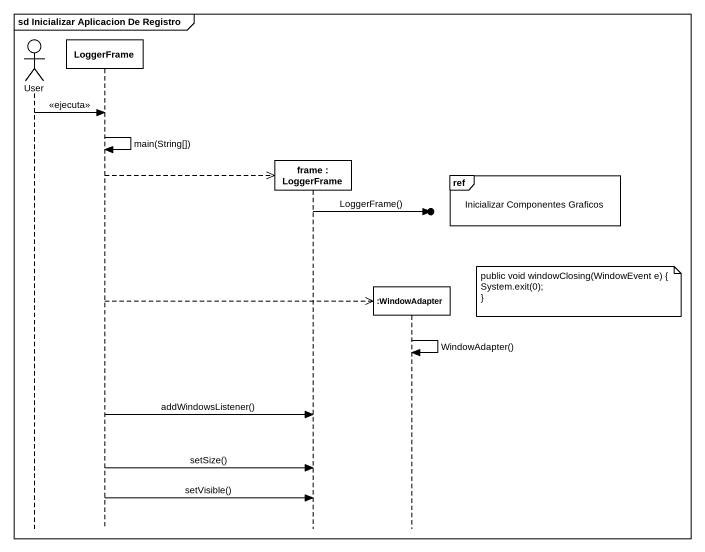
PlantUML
@startuml
mainframe sd Inicializar Aplicacion De Registro
hide footbox
actor User
participant LoggerFrame
participant "frame : LoggerFrame" as frame_
participant ":WindowAdapter" as WindowAdapter

User -> LoggerFrame : <<ejecuta>>
LoggerFrame -> LoggerFrame : main(String[])
ref over WindowAdapter : Inicializar Componentes Graficos
LoggerFrame -->> frame_ **
frame_ ->o] : LoggerFrame()
note right of WindowAdapter
  public void windowClosing(WindowEvent e) {
  System.exit(0);
  ~}
end note
LoggerFrame -->> WindowAdapter **
WindowAdapter -> WindowAdapter : WindowAdapter()
LoggerFrame -> frame_ : addWindowsListener()
LoggerFrame -> frame_ : setSize()
LoggerFrame -> frame_ : setVisible()
@enduml
